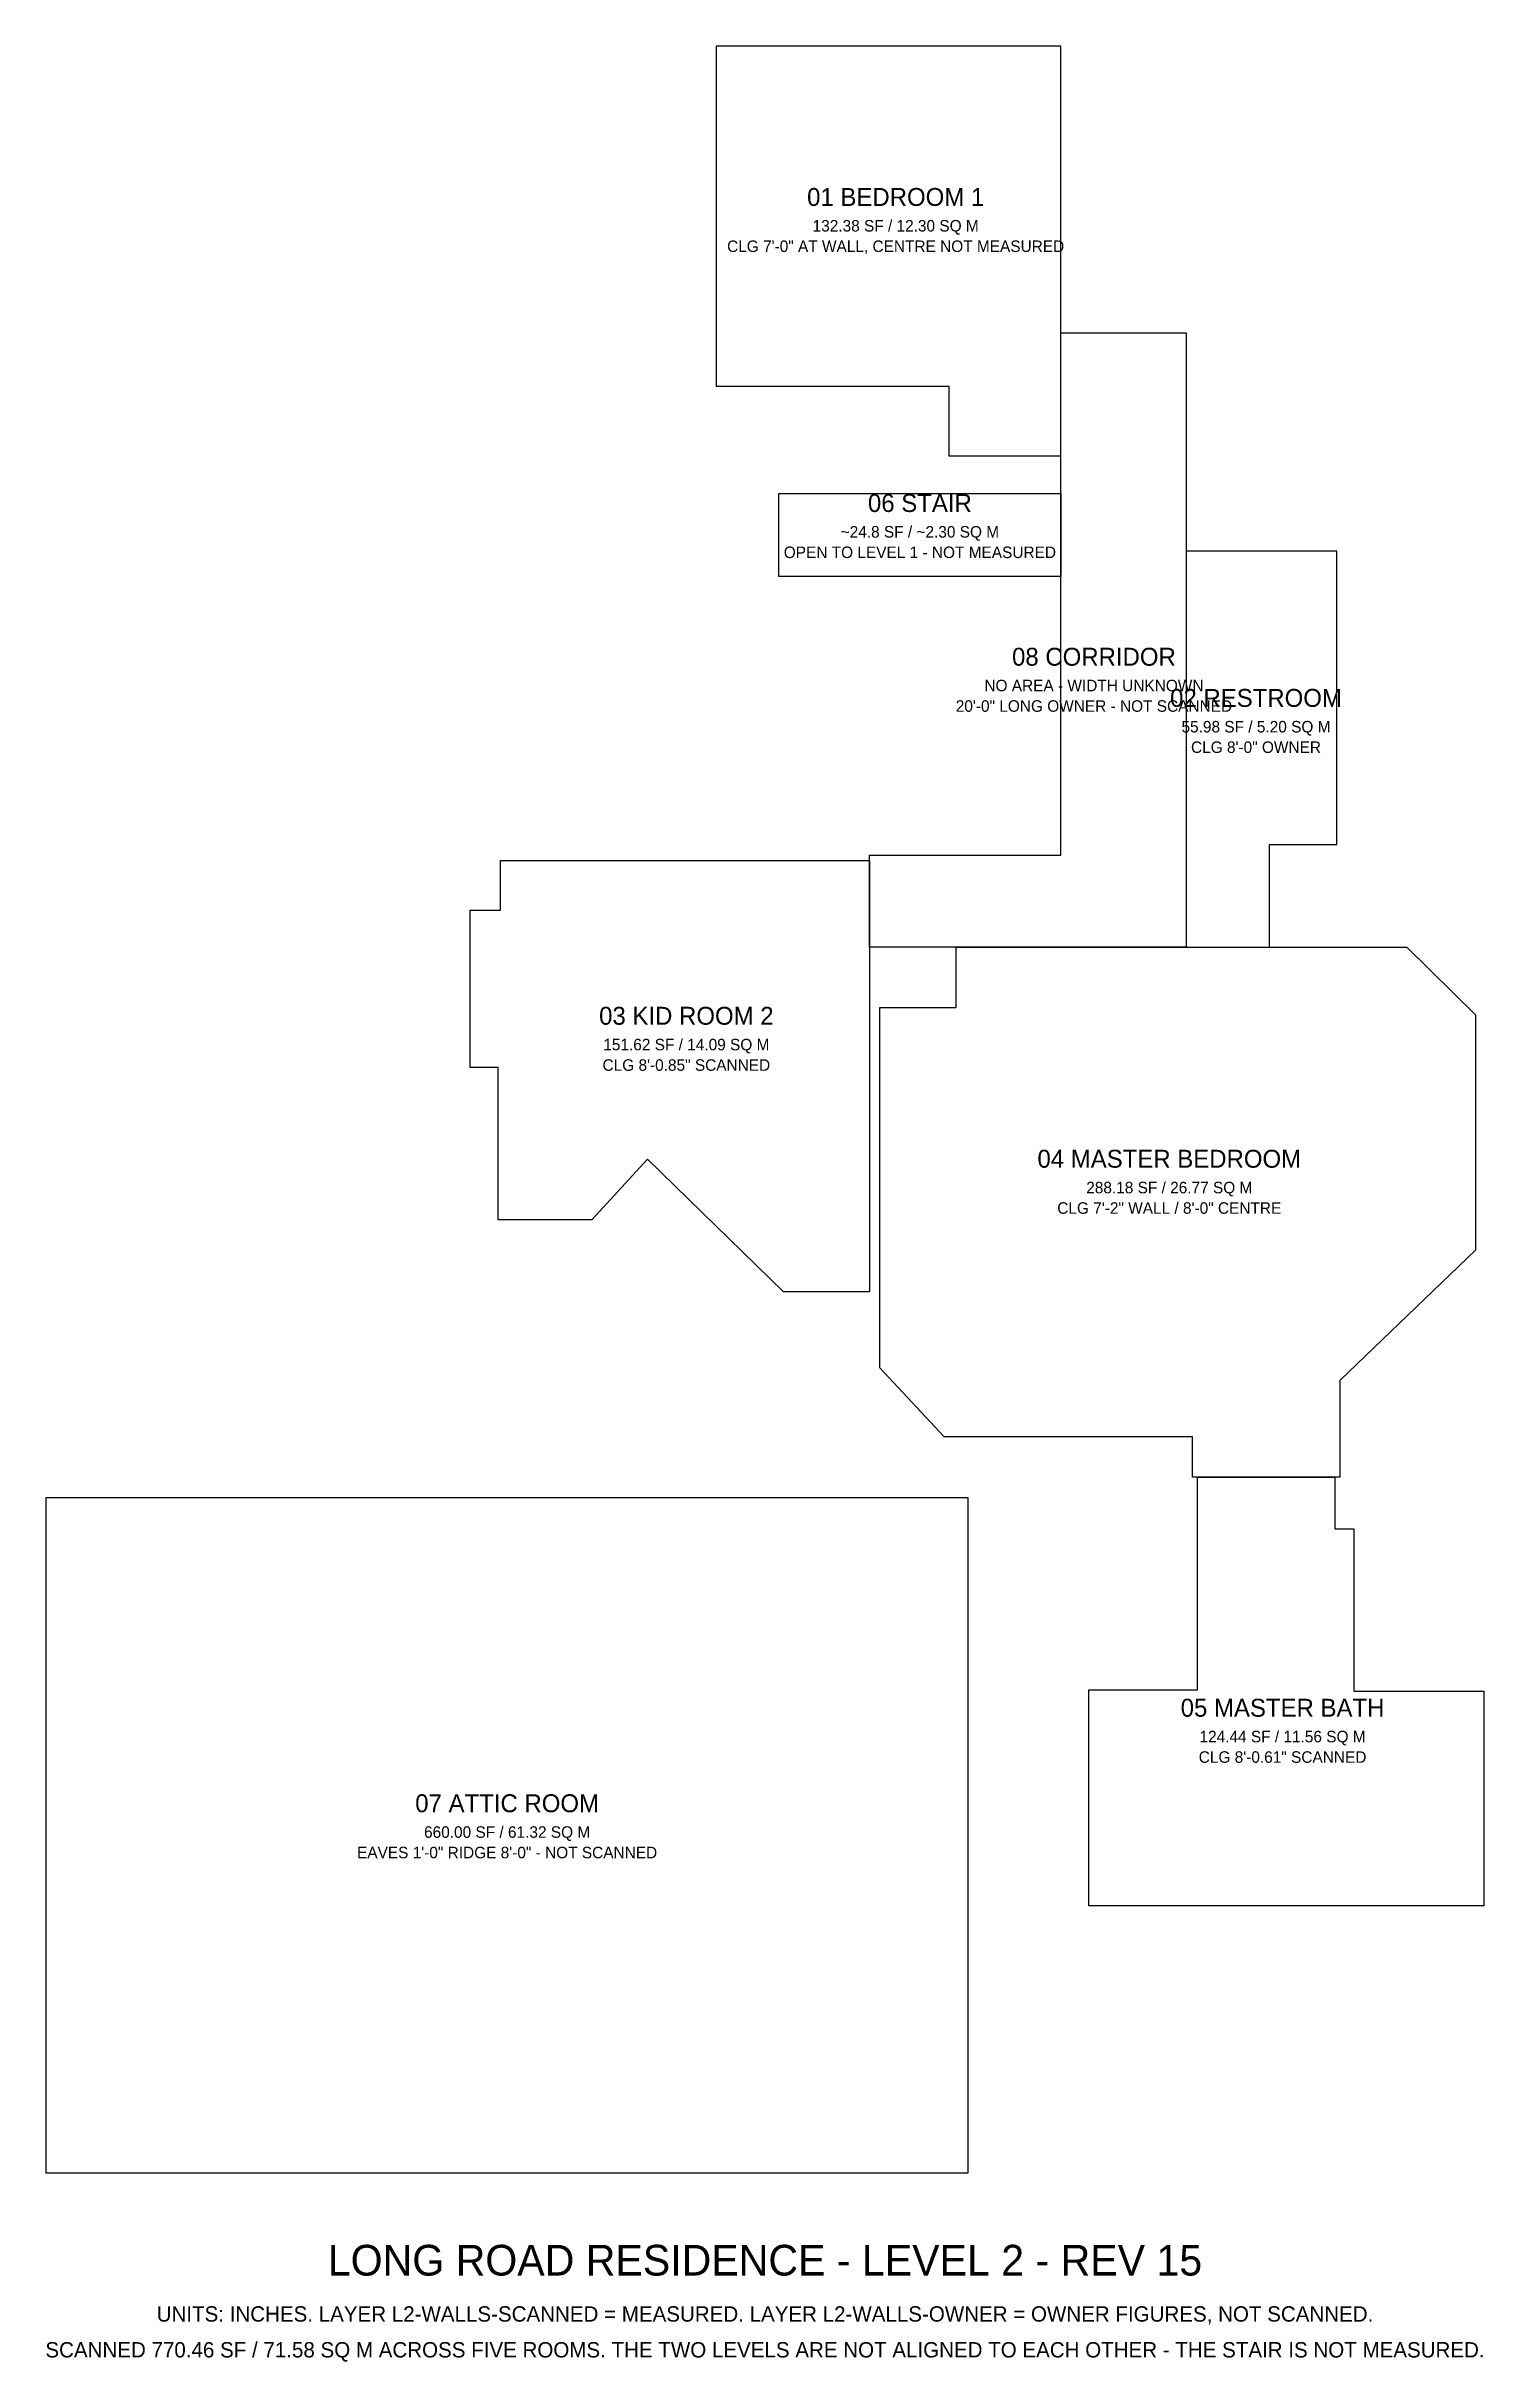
# Model space of a CAD drawing. Header units: inches. Extents: x -262 to 300, y -772 to 133.
import ezdxf
from ezdxf.enums import TextEntityAlignment as Align

# ---------------------------------------------------------------- set-up
doc = ezdxf.new("R2010")
doc.units = ezdxf.units.IN
for name, color, linetype in [('L2-TEXT', 8, 'CONTINUOUS'), ('L2-WALLS-OWNER', 30, 'CONTINUOUS'), ('L2-WALLS-SCANNED', 7, 'CONTINUOUS'), ('NOTES', 1, 'CONTINUOUS')]:
    doc.layers.add(name, color=color, linetype=linetype)

msp = doc.modelspace()

# ---------------------------------------------------------------- linework, layer by layer
at = {"layer": 'L2-WALLS-OWNER'}
for p, q in [((134.67, 20.75), (183.6, 20.75)), ((134.67, -183.25), (134.67, 20.75)), ((183.6, 20.75), (183.6, -219.25)), ((24.6, -42), (134.67, -42)), ((24.6, -74.4), (24.6, -42)), ((134.67, -42), (134.67, -74.4)), ((134.67, -74.4), (24.6, -74.4)), ((60, -219.25), (60, -183.25)), ((60, -183.25), (134.67, -183.25)), ((183.6, -219.25), (60, -219.25)), ((-261.6, -434.124), (98.4, -434.124)), ((-261.6, -698.124), (-261.6, -434.124)), ((98.4, -434.124), (98.4, -698.124)), ((98.4, -698.124), (-261.6, -698.124))]:
    msp.add_line(p, q, dxfattribs=at)
at = {"layer": 'L2-WALLS-SCANNED'}
for p, q in [((134.67, 132.71), (0, 132.71)), ((0, 132.71), (0, 0)), ((134.67, -27.25), (134.67, 132.71)), ((0, 0), (90.95, 0)), ((90.95, 0), (90.95, -27.25)), ((90.95, -27.25), (134.67, -27.25)), ((242.532, -64.472), (183.6, -64.472)), ((183.6, -64.472), (183.6, -219.252)), ((242.532, -179.0424), (242.532, -64.472)), ((216.168, -219.252), (216.168, -179.0424)), ((216.168, -179.0424), (242.532, -179.0424)), ((-84.216, -204.744), (-84.216, -185.292)), ((-84.216, -185.292), (60, -185.292)), ((60, -185.292), (60, -353.88)), ((-96.048, -266.172), (-96.048, -204.744)), ((-96.048, -204.744), (-84.216, -204.744)), ((93.768, -242.748), (93.768, -219.252)), ((93.768, -219.252), (269.82, -219.252)), ((183.6, -219.252), (216.168, -219.252)), ((269.82, -219.252), (296.724, -245.7)), ((63.996, -383.58), (63.996, -242.748)), ((63.996, -242.748), (93.768, -242.748)), ((296.724, -245.7), (296.724, -337.548)), ((-85.068, -266.172), (-96.048, -266.172)), ((-85.068, -325.656), (-85.068, -266.172)), ((-26.712, -301.98), (-48.564, -325.656)), ((26.304, -353.88), (-26.712, -301.98)), ((-48.564, -325.656), (-85.068, -325.656)), ((296.724, -337.548), (243.696, -388.524)), ((60, -353.88), (26.304, -353.88)), ((89.076, -410.424), (63.996, -383.58)), ((243.696, -388.524), (243.696, -426.264)), ((186.096, -410.424), (89.076, -410.424)), ((186.096, -426.264), (186.096, -410.424)), ((243.696, -426.264), (186.096, -426.264)), ((188.04, -482.772), (188.04, -426.264)), ((188.04, -426.264), (241.752, -426.264)), ((241.752, -426.264), (241.752, -446.424)), ((241.752, -446.424), (249.144, -446.424)), ((249.144, -446.424), (249.144, -509.844)), ((188.04, -509.256), (188.04, -482.772)), ((145.644, -593.724), (145.644, -509.256)), ((145.644, -509.256), (188.04, -509.256)), ((249.144, -509.844), (299.868, -509.844)), ((299.868, -509.844), (299.868, -593.724)), ((299.868, -593.724), (145.644, -593.724))]:
    msp.add_line(p, q, dxfattribs=at)

# ---------------------------------------------------------------- texts
at = {"layer": 'L2-TEXT'}
for s, height, p in [('01 BEDROOM 1', 7, (70.177, 70.3566)), ('132.38 SF / 12.30 SQ M', 4.5, (70.177, 60.3566)), ('CLG 7\'-0" AT WALL, CENTRE NOT MEASURED', 4.5, (70.177, 52.3566)), ('06 STAIR', 7, (79.635, -49.2)), ('OPEN TO LEVEL 1 - NOT MEASURED', 4.5, (79.635, -67.2)), ('~24.8 SF / ~2.30 SQ M', 4.5, (79.635, -59.2)), ('08 CORRIDOR', 7, (147.6235, -109.2495)), ('NO AREA - WIDTH UNKNOWN', 4.5, (147.6235, -119.2495)), ('20\'-0" LONG OWNER - NOT SCANNED', 4.5, (147.6235, -127.2495)), ('02 RESTROOM', 7, (210.9246, -125.3289)), ('55.98 SF / 5.20 SQ M', 4.5, (210.9246, -135.3289)), ('CLG 8\'-0" OWNER', 4.5, (210.9246, -143.3289)), ('03 KID ROOM 2', 7, (-11.5848, -249.5016)), ('151.62 SF / 14.09 SQ M', 4.5, (-11.5848, -259.5016)), ('CLG 8\'-0.85" SCANNED', 4.5, (-11.5848, -267.5016)), ('04 MASTER BEDROOM', 7, (177.0566, -305.353)), ('288.18 SF / 26.77 SQ M', 4.5, (177.0566, -315.353)), ('CLG 7\'-2" WALL / 8\'-0" CENTRE', 4.5, (177.0566, -323.353)), ('05 MASTER BATH', 7, (221.3027, -519.8219)), ('CLG 8\'-0.61" SCANNED', 4.5, (221.3027, -537.8219)), ('124.44 SF / 11.56 SQ M', 4.5, (221.3027, -529.8219)), ('07 ATTIC ROOM', 7, (-81.6, -557.124)), ('660.00 SF / 61.32 SQ M', 4.5, (-81.6, -567.124)), ('EAVES 1\'-0" RIDGE 8\'-0" - NOT SCANNED', 4.5, (-81.6, -575.124))]:
    msp.add_text(s, height=height, dxfattribs=at).set_placement(p, align=Align.CENTER)
at = {"layer": 'NOTES'}
for s, height, p in [('LONG ROAD RESIDENCE - LEVEL 2 - REV 15', 12, (19.134, -738.124)), ('UNITS: INCHES. LAYER L2-WALLS-SCANNED = MEASURED. LAYER L2-WALLS-OWNER = OWNER FIGURES, NOT SCANNED.', 6, (19.134, -756.124)), ('SCANNED 770.46 SF / 71.58 SQ M ACROSS FIVE ROOMS. THE TWO LEVELS ARE NOT ALIGNED TO EACH OTHER - THE STAIR IS NOT MEASURED.', 6, (19.134, -770.124))]:
    msp.add_text(s, height=height, dxfattribs=at).set_placement(p, align=Align.CENTER)

doc.saveas('drawing.dxf')
